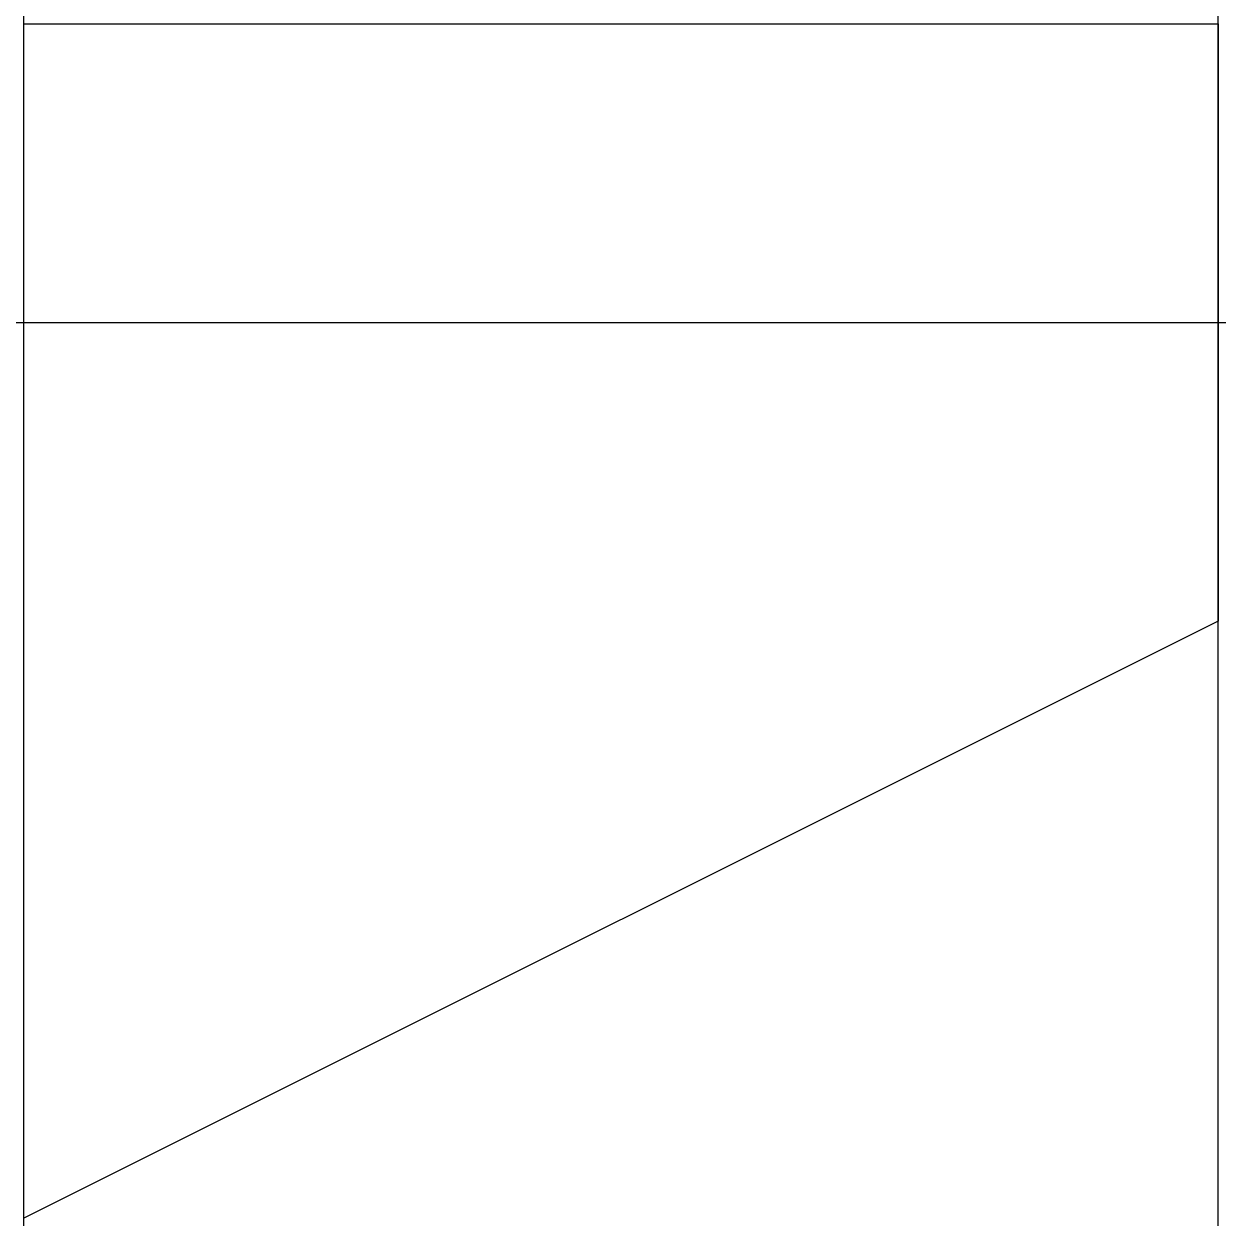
# Model space of a CAD drawing. Header units: millimetres. Extents: x 1990.04787 to 1990.05187, y 1919.37424 to 1919.37824.
import ezdxf

# ---------------------------------------------------------------- set-up
doc = ezdxf.new("R2010")
doc.units = ezdxf.units.MM
doc.header["$PDMODE"] = 2
doc.layers.add('Level 7', color=9, linetype='Continuous', lineweight=0, true_color=0xc8c8c8)

# ---------------------------------------------------------------- blocks, each defined once
blk = doc.blocks.new('01068A1')
at = {"layer": 'Level 7', "color": 2, "linetype": 'Continuous', "lineweight": 30, "flags": 128}
blk.add_lwpolyline([(-0.002, -0.002), (-0.002, 0.002), (0.002, 0.002), (0.002, 0), (-0.002, -0.002)], dxfattribs=at)

msp = doc.modelspace()

# ---------------------------------------------------------------- linework, layer by layer
for p in [(1990.0478709, 1919.3772355), (1990.0518709, 1919.3772355)]:
    msp.add_point(p)

# ---------------------------------------------------------------- block references
at = {"color": 2, "linetype": 'Continuous', "lineweight": 13}
msp.add_blockref('01068A1', (1990.0498709, 1919.3762355), dxfattribs=at)

doc.saveas('drawing.dxf')
